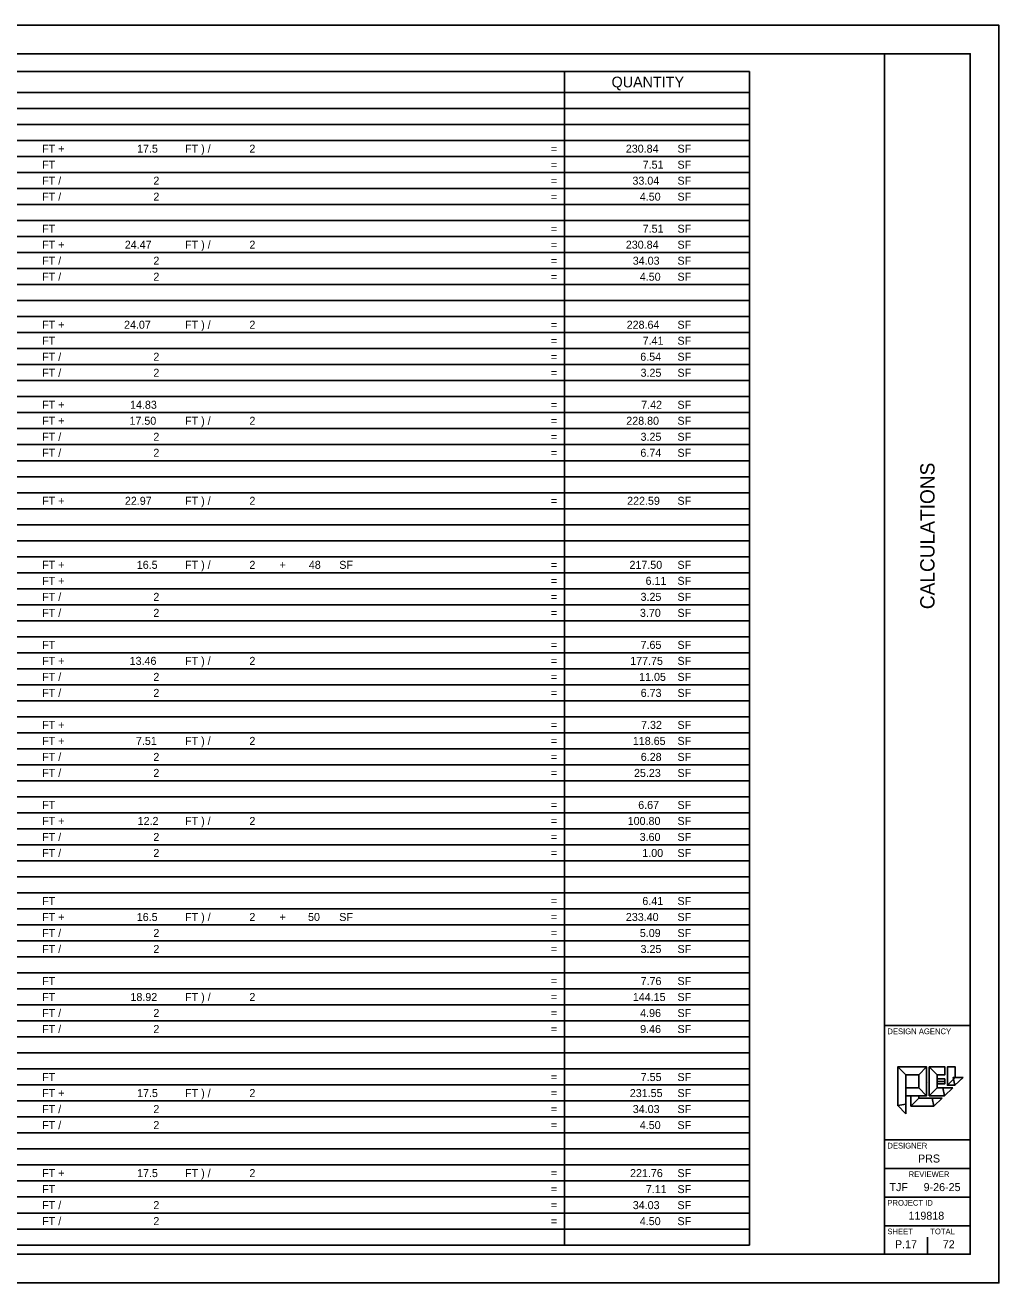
# Model space of a CAD drawing. Extents: x -17 to 17, y -182 to 12.
# Drawn here: x 0.42 to 17.46, y -36.43 to -14.43 of the extents above; entities that cross this region are included whole.
import ezdxf

# ---------------------------------------------------------------- set-up
doc = ezdxf.new("R2010")
doc.units = 0
for name, color, linetype in [('Default', 7, 'Continuous'), ('SH_Border', 7, 'Continuous'), ('SH_Cut_Line', 7, 'Continuous'), ('SH_Data', 7, 'Continuous'), ('SH_Text', 7, 'Continuous')]:
    doc.layers.add(name, color=color, linetype=linetype)

msp = doc.modelspace()

# ---------------------------------------------------------------- linework, layer by layer
at = {"layer": 'Default'}
msp.add_line((16.376, -32.906), (16.513, -32.906), dxfattribs=at)
for points in [[(15.69, -33.331), (15.69, -32.654), (15.828, -32.791), (15.828, -33.303)], [(15.69, -32.654), (16.193, -32.654), (16.056, -32.791), (15.828, -32.791)], [(16.193, -32.654), (16.193, -33.157), (16.056, -33.02), (16.056, -32.791)], [(16.239, -33.157), (16.239, -32.654), (16.376, -32.791), (16.376, -33.02)], [(16.239, -32.654), (16.513, -32.654), (16.513, -32.791), (16.376, -32.791)], [(16.559, -32.974), (16.559, -32.654), (16.696, -32.654), (16.696, -32.837)], [(16.513, -32.864), (16.513, -32.947), (16.378, -32.947), (16.378, -32.864)], [(16.688, -32.974), (16.559, -32.974), (16.696, -32.837), (16.66, -32.837)], [(16.833, -32.837), (16.688, -32.974), (16.66, -32.837)], [(16.193, -33.157), (15.828, -33.157), (15.828, -33.02), (16.056, -33.02)], [(15.919, -33.34), (15.919, -33.157), (16.056, -33.157), (16.056, -33.203)], [(16.321, -33.34), (15.919, -33.34), (16.056, -33.203), (16.293, -33.203)], [(16.505, -33.157), (16.239, -33.157), (16.376, -33.02), (16.476, -33.02)], [(16.468, -33.203), (16.321, -33.34), (16.293, -33.203)], [(16.65, -33.02), (16.505, -33.157), (16.476, -33.02)], [(15.828, -33.477), (15.69, -33.331), (15.828, -33.303)]]:
    msp.add_lwpolyline(points, close=True, dxfattribs=at)
at = {"layer": 'SH_Border'}
for p, q in [((15.458, -35.931), (15.458, -14.931)), ((15.458, -31.931), (16.958, -31.931)), ((15.458, -33.931), (16.958, -33.931)), ((15.458, -34.431), (16.958, -34.431)), ((15.458, -34.931), (16.958, -34.931)), ((15.458, -35.431), (16.958, -35.431))]:
    msp.add_line(p, q, dxfattribs=at)
msp.add_lwpolyline([(-15.042, -14.931), (16.958, -14.931), (16.958, -35.931), (-15.042, -35.931)], close=True, dxfattribs=at)
at = {"layer": 'SH_Cut_Line'}
msp.add_lwpolyline([(-16.542, -36.431), (17.458, -36.431), (17.458, -14.431), (-16.542, -14.431)], close=True, dxfattribs=at)
at = {"layer": 'SH_Data'}
for p, q in [((16.208, -32.931), (16.208, -32.931)), ((16.208, -35.931), (16.208, -35.631)), ((15.833, -35.756), (15.833, -35.756))]:
    msp.add_line(p, q, dxfattribs=at)
at = {"layer": 'SH_Text'}
for p, q in [((-12.58, -15.239), (13.097, -15.239)), ((9.859, -35.769), (9.859, -15.239)), ((13.097, -35.769), (13.097, -15.239)), ((-12.58, -15.609), (13.097, -15.609)), ((-12.58, -15.889), (13.097, -15.889)), ((-12.58, -16.169), (13.097, -16.169)), ((-12.58, -16.449), (13.097, -16.449)), ((-12.58, -16.729), (13.097, -16.729)), ((-12.58, -17.009), (13.097, -17.009)), ((-12.58, -17.289), (13.097, -17.289)), ((-12.58, -17.569), (13.097, -17.569)), ((-12.58, -17.849), (13.097, -17.849)), ((-12.58, -18.129), (13.097, -18.129)), ((-12.58, -18.409), (13.097, -18.409)), ((-12.58, -18.689), (13.097, -18.689)), ((-12.58, -18.969), (13.097, -18.969)), ((-12.58, -19.249), (13.097, -19.249)), ((-12.58, -19.529), (13.097, -19.529)), ((-12.58, -19.809), (13.097, -19.809)), ((-12.58, -20.089), (13.097, -20.089)), ((-12.58, -20.369), (13.097, -20.369)), ((-12.58, -20.649), (13.097, -20.649)), ((-12.58, -20.929), (13.097, -20.929)), ((-12.58, -21.209), (13.097, -21.209)), ((-12.58, -21.489), (13.097, -21.489)), ((-12.58, -21.769), (13.097, -21.769)), ((-12.58, -22.049), (13.097, -22.049)), ((-12.58, -22.329), (13.097, -22.329)), ((-12.58, -22.609), (13.097, -22.609)), ((-12.58, -22.889), (13.097, -22.889)), ((-12.58, -23.169), (13.097, -23.169)), ((-12.58, -23.449), (13.097, -23.449)), ((-12.58, -23.729), (13.097, -23.729)), ((-12.58, -24.009), (13.097, -24.009)), ((-12.58, -24.289), (13.097, -24.289)), ((-12.58, -24.569), (13.097, -24.569)), ((-12.58, -24.849), (13.097, -24.849)), ((-12.58, -25.129), (13.097, -25.129)), ((-12.58, -25.409), (13.097, -25.409)), ((-12.58, -25.689), (13.097, -25.689)), ((-12.58, -25.969), (13.097, -25.969)), ((-12.58, -26.249), (13.097, -26.249)), ((-12.58, -26.529), (13.097, -26.529)), ((-12.58, -26.809), (13.097, -26.809)), ((-12.58, -27.089), (13.097, -27.089)), ((-12.58, -27.369), (13.097, -27.369)), ((-12.58, -27.649), (13.097, -27.649)), ((-12.58, -27.929), (13.097, -27.929)), ((-12.58, -28.209), (13.097, -28.209)), ((-12.58, -28.489), (13.097, -28.489)), ((-12.58, -28.769), (13.097, -28.769)), ((-12.58, -29.049), (13.097, -29.049)), ((-12.58, -29.329), (13.097, -29.329)), ((-12.58, -29.609), (13.097, -29.609)), ((-12.58, -29.889), (13.097, -29.889)), ((-12.58, -30.169), (13.097, -30.169)), ((-12.58, -30.449), (13.097, -30.449)), ((-12.58, -30.729), (13.097, -30.729)), ((-12.58, -31.009), (13.097, -31.009)), ((-12.58, -31.289), (13.097, -31.289)), ((-12.58, -31.569), (13.097, -31.569)), ((-12.58, -31.849), (13.097, -31.849)), ((-12.58, -32.129), (13.097, -32.129)), ((-12.58, -32.409), (13.097, -32.409)), ((-12.58, -32.689), (13.097, -32.689)), ((-12.58, -32.969), (13.097, -32.969)), ((-12.58, -33.249), (13.097, -33.249)), ((-12.58, -33.529), (13.097, -33.529)), ((-12.58, -33.809), (13.097, -33.809)), ((-12.58, -34.089), (13.097, -34.089)), ((-12.58, -34.369), (13.097, -34.369)), ((-12.58, -34.649), (13.097, -34.649)), ((-12.58, -34.929), (13.097, -34.929)), ((-12.58, -35.209), (13.097, -35.209)), ((-12.58, -35.489), (13.097, -35.489)), ((-12.58, -35.769), (13.097, -35.769))]:
    msp.add_line(p, q, dxfattribs=at)

# ---------------------------------------------------------------- texts
at = {"layer": 'SH_Data'}
msp.add_text('CALCULATIONS', height=0.25, rotation=90, dxfattribs=at).set_placement((16.333, -24.647))
for s, height, p in [('DESIGN AGENCY', 0.1, (15.508, -32.081)), ('DESIGNER', 0.1, (15.508, -34.081)), ('PRS', 0.14, (16.044, -34.326)), ('REVIEWER', 0.1, (15.88, -34.581)), ('TJF', 0.14, (15.544, -34.826)), ('9-26-25', 0.14, (16.142, -34.826)), ('PROJECT ID', 0.1, (15.508, -35.081)), ('119818', 0.14, (15.877, -35.326)), ('SHEET', 0.1, (15.508, -35.581)), ('TOTAL', 0.1, (16.258, -35.581)), ('P.17', 0.14, (15.641, -35.826)), ('72', 0.14, (16.477, -35.826))]:
    msp.add_text(s, height=height, dxfattribs=at).set_placement(p)
at = {"layer": 'SH_Text'}
for s, height, p in [('QUANTITY', 0.1875, (10.683, -15.519)), ('FT +', 0.14, (0.722, -16.661)), ('17.5', 0.14, (2.382, -16.661)), ('FT ) /', 0.14, (3.222, -16.661)), ('2', 0.14, (4.347, -16.661)), ('=', 0.14, (9.622, -16.661)), ('230.84', 0.14, (10.932, -16.661)), ('SF', 0.14, (11.836, -16.661)), ('FT ', 0.14, (0.722, -16.941)), ('=', 0.14, (9.622, -16.941)), ('7.51', 0.14, (11.227, -16.941)), ('SF', 0.14, (11.836, -16.941)), ('FT /', 0.14, (0.722, -17.221)), ('2', 0.14, (2.667, -17.221)), ('=', 0.14, (9.622, -17.221)), ('33.04', 0.14, (11.048, -17.221)), ('SF', 0.14, (11.836, -17.221)), ('FT /', 0.14, (0.722, -17.501)), ('2', 0.14, (2.667, -17.501)), ('4.50', 0.14, (11.177, -17.501)), ('SF', 0.14, (11.836, -17.501)), ('=', 0.14, (9.622, -17.501)), ('FT ', 0.14, (0.722, -18.061)), ('=', 0.14, (9.622, -18.061)), ('7.51', 0.14, (11.227, -18.061)), ('SF', 0.14, (11.836, -18.061)), ('FT +', 0.14, (0.722, -18.341)), ('24.47', 0.14, (2.167, -18.341)), ('FT ) /', 0.14, (3.222, -18.341)), ('2', 0.14, (4.347, -18.341)), ('=', 0.14, (9.622, -18.341)), ('230.84', 0.14, (10.932, -18.341)), ('SF', 0.14, (11.836, -18.341)), ('FT /', 0.14, (0.722, -18.621)), ('2', 0.14, (2.667, -18.621)), ('34.03', 0.14, (11.054, -18.621)), ('SF', 0.14, (11.836, -18.621)), ('=', 0.14, (9.622, -18.621)), ('FT /', 0.14, (0.722, -18.901)), ('2', 0.14, (2.667, -18.901)), ('=', 0.14, (9.622, -18.901)), ('4.50', 0.14, (11.177, -18.901)), ('SF', 0.14, (11.836, -18.901)), ('FT +', 0.14, (0.722, -19.741)), ('24.07', 0.14, (2.154, -19.741)), ('FT ) /', 0.14, (3.222, -19.741)), ('2', 0.14, (4.347, -19.741)), ('=', 0.14, (9.622, -19.741)), ('228.64', 0.14, (10.947, -19.741)), ('SF', 0.14, (11.836, -19.741)), ('FT', 0.14, (0.722, -20.021)), ('=', 0.14, (9.622, -20.021)), ('7.41', 0.14, (11.226, -20.021)), ('SF', 0.14, (11.836, -20.021)), ('FT /', 0.14, (0.722, -20.301)), ('2', 0.14, (2.667, -20.301)), ('=', 0.14, (9.622, -20.301)), ('6.54', 0.14, (11.185, -20.301)), ('SF', 0.14, (11.836, -20.301)), ('FT /', 0.14, (0.722, -20.581)), ('2', 0.14, (2.667, -20.581)), ('3.25', 0.14, (11.19, -20.581)), ('SF', 0.14, (11.836, -20.581)), ('=', 0.14, (9.622, -20.581)), ('FT +', 0.14, (0.722, -21.141)), ('14.83', 0.14, (2.259, -21.141)), ('=', 0.14, (9.622, -21.141)), ('7.42', 0.14, (11.201, -21.141)), ('SF', 0.14, (11.836, -21.141)), ('FT +', 0.14, (0.722, -21.421)), ('17.50', 0.14, (2.249, -21.421)), ('FT ) /', 0.14, (3.222, -21.421)), ('2', 0.14, (4.347, -21.421)), ('=', 0.14, (9.622, -21.421)), ('228.80', 0.14, (10.94, -21.421)), ('SF', 0.14, (11.836, -21.421)), ('FT /', 0.14, (0.722, -21.701)), ('2', 0.14, (2.667, -21.701)), ('3.25', 0.14, (11.19, -21.701)), ('SF', 0.14, (11.836, -21.701)), ('=', 0.14, (9.622, -21.701)), ('FT /', 0.14, (0.722, -21.981)), ('2', 0.14, (2.667, -21.981)), ('=', 0.14, (9.622, -21.981)), ('6.74', 0.14, (11.187, -21.981)), ('SF', 0.14, (11.836, -21.981)), ('FT +', 0.14, (0.722, -22.821)), ('22.97', 0.14, (2.169, -22.821)), ('FT ) /', 0.14, (3.222, -22.821)), ('2', 0.14, (4.347, -22.821)), ('=', 0.14, (9.622, -22.821)), ('222.59', 0.14, (10.955, -22.821)), ('SF', 0.14, (11.836, -22.821)), ('FT +', 0.14, (0.722, -23.941)), ('16.5', 0.14, (2.377, -23.941)), ('FT ) /', 0.14, (3.222, -23.941)), ('2', 0.14, (4.347, -23.941)), ('+', 0.14, (4.876, -23.941)), ('48', 0.14, (5.387, -23.941)), ('SF', 0.14, (5.919, -23.941)), ('=', 0.14, (9.622, -23.941)), ('217.50', 0.14, (10.996, -23.941)), ('SF', 0.14, (11.836, -23.941)), ('FT +', 0.14, (0.722, -24.221)), ('=', 0.14, (9.622, -24.221)), ('6.11', 0.14, (11.278, -24.221)), ('SF', 0.14, (11.836, -24.221)), ('FT /', 0.14, (0.722, -24.501)), ('2', 0.14, (2.667, -24.501)), ('=', 0.14, (9.622, -24.501)), ('3.25', 0.14, (11.19, -24.501)), ('SF', 0.14, (11.836, -24.501)), ('FT /', 0.14, (0.722, -24.781)), ('2', 0.14, (2.667, -24.781)), ('3.70', 0.14, (11.179, -24.781)), ('SF', 0.14, (11.836, -24.781)), ('=', 0.14, (9.622, -24.781)), ('FT', 0.14, (0.722, -25.341)), ('=', 0.14, (9.622, -25.341)), ('7.65', 0.14, (11.19, -25.341)), ('SF', 0.14, (11.836, -25.341)), ('FT +', 0.14, (0.722, -25.621)), ('13.46', 0.14, (2.252, -25.621)), ('FT ) /', 0.14, (3.222, -25.621)), ('2', 0.14, (4.347, -25.621)), ('177.75', 0.14, (11.009, -25.621)), ('SF', 0.14, (11.836, -25.621)), ('=', 0.14, (9.622, -25.621)), ('FT /', 0.14, (0.722, -25.901)), ('2', 0.14, (2.667, -25.901)), ('=', 0.14, (9.622, -25.901)), ('11.05', 0.14, (11.165, -25.901)), ('SF', 0.14, (11.836, -25.901)), ('FT /', 0.14, (0.722, -26.181)), ('2', 0.14, (2.667, -26.181)), ('=', 0.14, (9.622, -26.181)), ('6.73', 0.14, (11.192, -26.181)), ('SF', 0.14, (11.836, -26.181)), ('FT +', 0.14, (0.722, -26.741)), ('7.32', 0.14, (11.199, -26.741)), ('SF', 0.14, (11.836, -26.741)), ('=', 0.14, (9.622, -26.741)), ('FT +', 0.14, (0.722, -27.021)), ('7.51', 0.14, (2.362, -27.021)), ('FT ) /', 0.14, (3.222, -27.021)), ('2', 0.14, (4.347, -27.021)), ('=', 0.14, (9.622, -27.021)), ('118.65', 0.14, (11.055, -27.021)), ('SF', 0.14, (11.836, -27.021)), ('FT /', 0.14, (0.722, -27.301)), ('2', 0.14, (2.667, -27.301)), ('=', 0.14, (9.622, -27.301)), ('6.28', 0.14, (11.194, -27.301)), ('SF', 0.14, (11.836, -27.301)), ('FT /', 0.14, (0.722, -27.581)), ('2', 0.14, (2.667, -27.581)), ('=', 0.14, (9.622, -27.581)), ('25.23', 0.14, (11.075, -27.581)), ('SF', 0.14, (11.836, -27.581)), ('FT', 0.14, (0.722, -28.141)), ('=', 0.14, (9.622, -28.141)), ('6.67', 0.14, (11.149, -28.141)), ('SF', 0.14, (11.836, -28.141)), ('FT +', 0.14, (0.722, -28.421)), ('12.2', 0.14, (2.392, -28.421)), ('FT ) /', 0.14, (3.222, -28.421)), ('2', 0.14, (4.347, -28.421)), ('=', 0.14, (9.622, -28.421)), ('100.80', 0.14, (10.965, -28.421)), ('SF', 0.14, (11.836, -28.421)), ('FT /', 0.14, (0.722, -28.701)), ('2', 0.14, (2.667, -28.701)), ('3.60', 0.14, (11.174, -28.701)), ('SF', 0.14, (11.836, -28.701)), ('=', 0.14, (9.622, -28.701)), ('FT /', 0.14, (0.722, -28.981)), ('2', 0.14, (2.667, -28.981)), ('=', 0.14, (9.622, -28.981)), ('1.00', 0.14, (11.221, -28.981)), ('SF', 0.14, (11.836, -28.981)), ('FT', 0.14, (0.722, -29.821)), ('6.41', 0.14, (11.221, -29.821)), ('SF', 0.14, (11.836, -29.821)), ('=', 0.14, (9.622, -29.821)), ('FT +', 0.14, (0.722, -30.101)), ('16.5', 0.14, (2.377, -30.101)), ('FT ) /', 0.14, (3.222, -30.101)), ('2', 0.14, (4.347, -30.101)), ('+', 0.14, (4.876, -30.101)), ('50', 0.14, (5.373, -30.101)), ('SF', 0.14, (5.919, -30.101)), ('=', 0.14, (9.622, -30.101)), ('233.40', 0.14, (10.933, -30.101)), ('SF', 0.14, (11.836, -30.101)), ('FT /', 0.14, (0.722, -30.381)), ('2', 0.14, (2.667, -30.381)), ('=', 0.14, (9.622, -30.381)), ('5.09', 0.14, (11.177, -30.381)), ('SF', 0.14, (11.836, -30.381)), ('FT /', 0.14, (0.722, -30.661)), ('2', 0.14, (2.667, -30.661)), ('=', 0.14, (9.622, -30.661)), ('3.25', 0.14, (11.19, -30.661)), ('SF', 0.14, (11.836, -30.661)), ('FT', 0.14, (0.722, -31.221)), ('=', 0.14, (9.622, -31.221)), ('7.76', 0.14, (11.191, -31.221)), ('SF', 0.14, (11.836, -31.221)), ('FT', 0.14, (0.722, -31.501)), ('18.92', 0.14, (2.266, -31.501)), ('FT ) /', 0.14, (3.222, -31.501)), ('2', 0.14, (4.347, -31.501)), ('=', 0.14, (9.622, -31.501)), ('144.15', 0.14, (11.055, -31.501)), ('SF', 0.14, (11.836, -31.501)), ('FT /', 0.14, (0.722, -31.781)), ('2', 0.14, (2.667, -31.781)), ('4.96', 0.14, (11.183, -31.781)), ('SF', 0.14, (11.836, -31.781)), ('=', 0.14, (9.622, -31.781)), ('FT /', 0.14, (0.722, -32.061)), ('2', 0.14, (2.667, -32.061)), ('=', 0.14, (9.622, -32.061)), ('9.46', 0.14, (11.183, -32.061)), ('SF', 0.14, (11.836, -32.061)), ('FT ', 0.14, (0.722, -32.901)), ('7.55', 0.14, (11.192, -32.901)), ('SF', 0.14, (11.836, -32.901)), ('=', 0.14, (9.622, -32.901)), ('FT +', 0.14, (0.722, -33.181)), ('17.5', 0.14, (2.382, -33.181)), ('FT ) /', 0.14, (3.222, -33.181)), ('2', 0.14, (4.347, -33.181)), ('=', 0.14, (9.622, -33.181)), ('231.55', 0.14, (11.002, -33.181)), ('SF', 0.14, (11.836, -33.181)), ('FT /', 0.14, (0.722, -33.461)), ('2', 0.14, (2.667, -33.461)), ('=', 0.14, (9.622, -33.461)), ('34.03', 0.14, (11.054, -33.461)), ('SF', 0.14, (11.836, -33.461)), ('FT /', 0.14, (0.722, -33.741)), ('2', 0.14, (2.667, -33.741)), ('=', 0.14, (9.622, -33.741)), ('4.50', 0.14, (11.177, -33.741)), ('SF', 0.14, (11.836, -33.741)), ('FT +', 0.14, (0.722, -34.581)), ('17.5', 0.14, (2.382, -34.581)), ('FT ) /', 0.14, (3.222, -34.581)), ('2', 0.14, (4.347, -34.581)), ('=', 0.14, (9.622, -34.581)), ('221.76', 0.14, (11.006, -34.581)), ('SF', 0.14, (11.836, -34.581)), ('FT ', 0.14, (0.722, -34.861)), ('7.11', 0.14, (11.282, -34.861)), ('SF', 0.14, (11.836, -34.861)), ('=', 0.14, (9.622, -34.861)), ('FT /', 0.14, (0.722, -35.141)), ('2', 0.14, (2.667, -35.141)), ('=', 0.14, (9.622, -35.141)), ('34.03', 0.14, (11.054, -35.141)), ('SF', 0.14, (11.836, -35.141)), ('FT /', 0.14, (0.722, -35.421)), ('2', 0.14, (2.667, -35.421)), ('=', 0.14, (9.622, -35.421)), ('4.50', 0.14, (11.177, -35.421)), ('SF', 0.14, (11.836, -35.421))]:
    msp.add_text(s, height=height, dxfattribs=at).set_placement(p)

doc.saveas('drawing.dxf')
